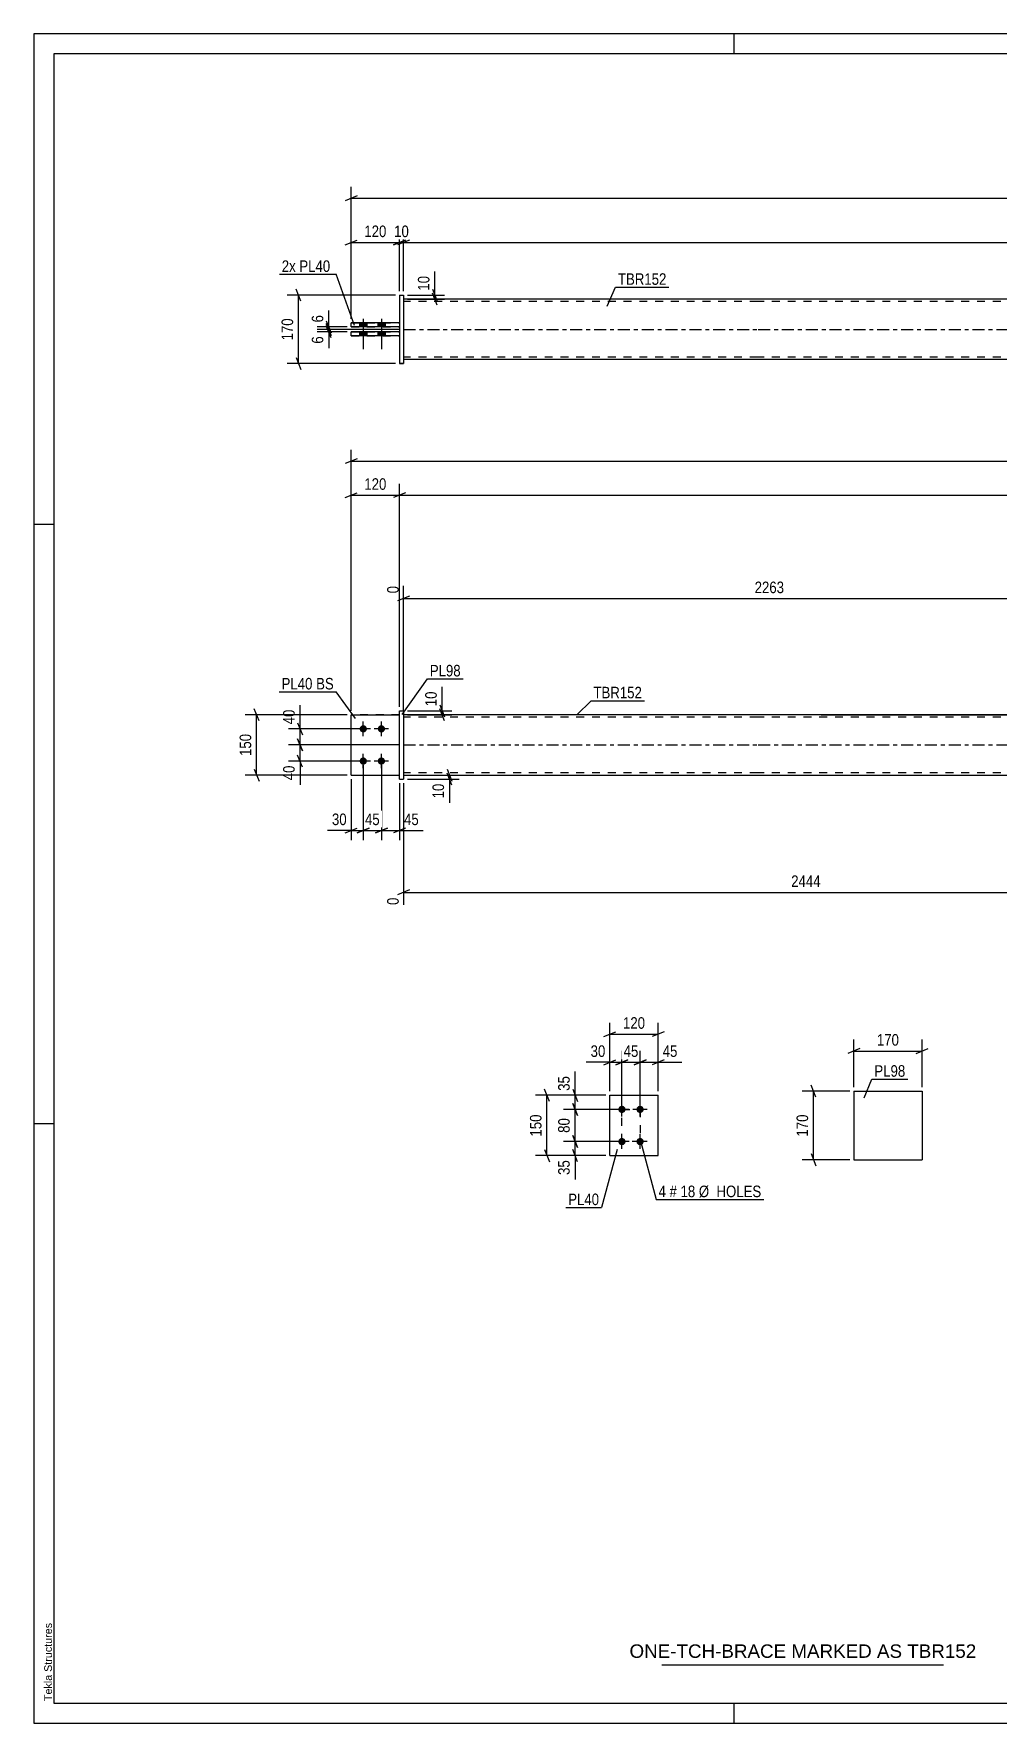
# Model space of a CAD drawing. Header units: millimetres. Extents: x 0 to 594, y 0 to 420.
# Drawn here: x 0 to 239.6, y 0 to 420 of the extents above; entities that cross this region are included whole.
import ezdxf

# ---------------------------------------------------------------- set-up
doc = ezdxf.new("R2010")
doc.units = ezdxf.units.MM
doc.linetypes.add('DXK_LINE_DOT2', pattern=[3.9198, 1.9599, -1.9599])
doc.linetypes.add('DXK_LINE_DOT3', pattern=[5.9187, 2.979, -0.9799, 0.9799, -0.9799])
doc.styles.add('Arial', font='ARIAL.TTF', dxfattribs={"height": 0.2})
doc.styles.add('Arial Narrow', font='ARIALN.TTF', dxfattribs={"height": 0.2})

# ---------------------------------------------------------------- blocks, each defined once
blk = doc.blocks.new('Unknown-580575135-1131')
at = {"color": 5, "linetype": 'Continuous'}
for p, q in [((594, 420), (0, 420)), ((0, 420), (0, 0)), ((174, 415), (174, 420)), ((589, 415), (5, 415)), ((5, 415), (5, 5)), ((5, 298), (0, 298)), ((5, 149), (0, 149)), ((5, 5), (589, 5)), ((174, 0), (174, 5)), ((0, 0), (594, 0))]:
    blk.add_line(p, q, dxfattribs=at)
at = {"color": 174, "linetype": 'Continuous', "style": 'Arial'}
blk.add_text('Tekla Structures', height=1.9102, rotation=90, dxfattribs=at).set_placement((4.5, 5.5))
blk = doc.blocks.new('Bolt-580575135-2195 - 2156')
at = {"linetype": 'Continuous'}
for points in [[(146.11, 151.7), (145.93, 151.72), (145.75, 151.77), (145.58, 151.87), (145.44, 151.99), (145.33, 152.15), (145.26, 152.32), (145.22, 152.5), (145.22, 152.69), (145.26, 152.87), (145.33, 153.05), (145.44, 153.2), (145.58, 153.32), (145.75, 153.42), (145.93, 153.48), (146.11, 153.5), (146.3, 153.48), (146.48, 153.42), (146.64, 153.32), (146.78, 153.2), (146.89, 153.05), (146.97, 152.87), (147.01, 152.69), (147.01, 152.5), (146.97, 152.32), (146.89, 152.15), (146.78, 151.99), (146.64, 151.87), (146.48, 151.77), (146.3, 151.72)], [(150.61, 151.7), (150.43, 151.72), (150.25, 151.77), (150.08, 151.87), (149.94, 151.99), (149.83, 152.15), (149.76, 152.32), (149.72, 152.5), (149.72, 152.69), (149.76, 152.87), (149.83, 153.05), (149.94, 153.2), (150.08, 153.32), (150.25, 153.42), (150.43, 153.48), (150.61, 153.5), (150.8, 153.48), (150.98, 153.42), (151.14, 153.32), (151.28, 153.2), (151.39, 153.05), (151.47, 152.87), (151.51, 152.69), (151.51, 152.5), (151.47, 152.32), (151.39, 152.15), (151.28, 151.99), (151.14, 151.87), (150.98, 151.77), (150.8, 151.72)], [(146.11, 143.7), (145.93, 143.72), (145.75, 143.77), (145.58, 143.87), (145.44, 143.99), (145.33, 144.15), (145.26, 144.32), (145.22, 144.5), (145.22, 144.69), (145.26, 144.87), (145.33, 145.05), (145.44, 145.2), (145.58, 145.32), (145.75, 145.42), (145.93, 145.48), (146.11, 145.5), (146.3, 145.48), (146.48, 145.42), (146.64, 145.32), (146.78, 145.2), (146.89, 145.05), (146.97, 144.87), (147.01, 144.69), (147.01, 144.5), (146.97, 144.32), (146.89, 144.15), (146.78, 143.99), (146.64, 143.87), (146.48, 143.77), (146.3, 143.72)], [(150.61, 143.7), (150.43, 143.72), (150.25, 143.77), (150.08, 143.87), (149.94, 143.99), (149.83, 144.15), (149.76, 144.32), (149.72, 144.5), (149.72, 144.69), (149.76, 144.87), (149.83, 145.05), (149.94, 145.2), (150.08, 145.32), (150.25, 145.42), (150.43, 145.48), (150.61, 145.5), (150.8, 145.48), (150.98, 145.42), (151.14, 145.32), (151.28, 145.2), (151.39, 145.05), (151.47, 144.87), (151.51, 144.69), (151.51, 144.5), (151.47, 144.32), (151.39, 144.15), (151.28, 143.99), (151.14, 143.87), (150.98, 143.77), (150.8, 143.72)]]:
    blk.add_hatch(color=1, dxfattribs=at).paths.add_polyline_path(points)
at = {"color": 1, "linetype": 'Continuous'}
for p, q in [((147.91, 152.6), (144.31, 152.6)), ((146.11, 150.8), (146.11, 154.4)), ((152.41, 152.6), (148.81, 152.6)), ((150.61, 150.8), (150.61, 154.4)), ((147.91, 144.6), (144.31, 144.6)), ((146.11, 142.8), (146.11, 146.4)), ((152.41, 144.6), (148.81, 144.6)), ((150.61, 142.8), (150.61, 146.4))]:
    blk.add_line(p, q, dxfattribs=at)
blk = doc.blocks.new('Part-580575135-2162 - 2156')
at = {"color": 2, "linetype": 'Continuous'}
for p, q in [((143.11, 141.1), (143.11, 156.1)), ((143.11, 156.1), (155.11, 156.1)), ((155.11, 141.1), (155.11, 156.1)), ((143.11, 141.1), (143.11, 141.1)), ((143.11, 141.1), (155.11, 141.1)), ((155.11, 141.1), (155.11, 141.1))]:
    blk.add_line(p, q, dxfattribs=at)
at = {"color": 7, "linetype": 'DXK_LINE_DOT2'}
for p, q in [((143.11, 156.1), (155.11, 156.1)), ((143.11, 141.1), (143.11, 141.1)), ((143.11, 141.1), (155.11, 141.1)), ((155.11, 141.1), (155.11, 141.1))]:
    blk.add_line(p, q, dxfattribs=at)
blk = doc.blocks.new('Bolt-580575135-1683 - 1678')
at = {"linetype": 'Continuous'}
for points in [[(81.85, 248.1), (82.04, 248.08), (82.22, 248.02), (82.38, 247.93), (82.52, 247.8), (82.63, 247.65), (82.71, 247.48), (82.75, 247.29), (82.75, 247.11), (82.71, 246.92), (82.63, 246.75), (82.52, 246.6), (82.38, 246.47), (82.22, 246.38), (82.04, 246.32), (81.85, 246.3), (81.67, 246.32), (81.49, 246.38), (81.32, 246.47), (81.18, 246.6), (81.07, 246.75), (81, 246.92), (80.96, 247.11), (80.96, 247.29), (81, 247.48), (81.07, 247.65), (81.18, 247.8), (81.32, 247.93), (81.49, 248.02), (81.67, 248.08)], [(86.35, 248.1), (86.54, 248.08), (86.72, 248.02), (86.88, 247.93), (87.02, 247.8), (87.13, 247.65), (87.21, 247.48), (87.25, 247.29), (87.25, 247.11), (87.21, 246.92), (87.13, 246.75), (87.02, 246.6), (86.88, 246.47), (86.72, 246.38), (86.54, 246.32), (86.35, 246.3), (86.17, 246.32), (85.99, 246.38), (85.82, 246.47), (85.68, 246.6), (85.57, 246.75), (85.5, 246.92), (85.46, 247.11), (85.46, 247.29), (85.5, 247.48), (85.57, 247.65), (85.68, 247.8), (85.82, 247.93), (85.99, 248.02), (86.17, 248.08)], [(81.85, 240.1), (82.04, 240.08), (82.22, 240.02), (82.38, 239.93), (82.52, 239.8), (82.63, 239.65), (82.71, 239.48), (82.75, 239.29), (82.75, 239.11), (82.71, 238.92), (82.63, 238.75), (82.52, 238.6), (82.38, 238.47), (82.22, 238.38), (82.04, 238.32), (81.85, 238.3), (81.67, 238.32), (81.49, 238.38), (81.32, 238.47), (81.18, 238.6), (81.07, 238.75), (81, 238.92), (80.96, 239.11), (80.96, 239.29), (81, 239.48), (81.07, 239.65), (81.18, 239.8), (81.32, 239.93), (81.49, 240.02), (81.67, 240.08)], [(86.35, 240.1), (86.54, 240.08), (86.72, 240.02), (86.88, 239.93), (87.02, 239.8), (87.13, 239.65), (87.21, 239.48), (87.25, 239.29), (87.25, 239.11), (87.21, 238.92), (87.13, 238.75), (87.02, 238.6), (86.88, 238.47), (86.72, 238.38), (86.54, 238.32), (86.35, 238.3), (86.17, 238.32), (85.99, 238.38), (85.82, 238.47), (85.68, 238.6), (85.57, 238.75), (85.5, 238.92), (85.46, 239.11), (85.46, 239.29), (85.5, 239.48), (85.57, 239.65), (85.68, 239.8), (85.82, 239.93), (85.99, 240.02), (86.17, 240.08)]]:
    blk.add_hatch(color=1, dxfattribs=at).paths.add_polyline_path(points)
at = {"color": 1, "linetype": 'Continuous'}
for p, q in [((81.85, 245.4), (81.85, 249)), ((86.35, 245.4), (86.35, 249)), ((83.65, 247.2), (80.05, 247.2)), ((88.15, 247.2), (84.55, 247.2)), ((81.85, 237.4), (81.85, 241)), ((86.35, 237.4), (86.35, 241)), ((83.65, 239.2), (80.05, 239.2)), ((88.15, 239.2), (84.55, 239.2))]:
    blk.add_line(p, q, dxfattribs=at)
blk = doc.blocks.new('Part-580575135-1694 - 1678')
at = {"color": 2, "linetype": 'Continuous'}
for p, q in [((90.85, 251.7), (91.85, 251.7)), ((90.85, 234.7), (90.85, 251.7)), ((91.85, 251.7), (91.85, 251.7)), ((91.85, 251.7), (91.85, 234.7)), ((90.85, 234.7), (91.85, 234.7))]:
    blk.add_line(p, q, dxfattribs=at)
at = {"color": 7, "linetype": 'DXK_LINE_DOT2'}
for p, q in [((90.85, 251.7), (91.85, 251.7)), ((90.85, 234.7), (91.85, 234.7))]:
    blk.add_line(p, q, dxfattribs=at)
blk = doc.blocks.new('Part-580575135-1699 - 1678')
at = {"color": 7, "linetype": 'DXK_LINE_DOT2'}
for p, q in [((78.85, 235.7), (78.85, 250.7)), ((78.85, 250.7), (90.85, 250.7)), ((90.85, 250.7), (78.85, 250.7)), ((90.85, 235.7), (90.85, 250.7)), ((78.85, 235.7), (78.85, 235.7)), ((78.85, 235.7), (90.85, 235.7)), ((78.85, 235.7), (90.85, 235.7)), ((90.85, 235.7), (90.85, 235.7))]:
    blk.add_line(p, q, dxfattribs=at)
blk = doc.blocks.new('Part-580575135-1704 - 1678')
at = {"color": 2, "linetype": 'Continuous'}
for p, q in [((78.85, 235.7), (78.85, 250.7)), ((78.85, 250.7), (90.85, 250.7)), ((78.85, 235.7), (78.85, 235.7)), ((78.85, 235.7), (90.85, 235.7))]:
    blk.add_line(p, q, dxfattribs=at)
at = {"color": 7, "linetype": 'DXK_LINE_DOT2'}
for p, q in [((90.85, 250.7), (78.85, 250.7)), ((90.85, 235.7), (90.85, 250.7)), ((78.85, 235.7), (90.85, 235.7)), ((90.85, 235.7), (90.85, 235.7))]:
    blk.add_line(p, q, dxfattribs=at)
blk = doc.blocks.new('Part-580575135-1720 - 1678')
at = {"linetype": 'Continuous'}
blk.add_hatch(color=2, dxfattribs=at).paths.add_polyline_path([(470.79, 235.7), (469.99, 237.1), (471.59, 237.1)])
at = {"color": 2, "linetype": 'Continuous'}
for p, q in [((179.85, 250.7), (91.85, 250.7)), ((412.69, 250.7), (179.95, 250.7)), ((500.79, 250.7), (412.79, 250.7)), ((91.85, 235.7), (179.85, 235.7)), ((179.95, 235.7), (412.69, 235.7)), ((412.79, 235.7), (500.79, 235.7)), ((470.79, 235.7), (469.99, 237.1)), ((469.99, 237.1), (471.59, 237.1)), ((471.59, 237.1), (470.79, 235.7))]:
    blk.add_line(p, q, dxfattribs=at)
at = {"color": 7, "linetype": 'DXK_LINE_DOT2'}
for p, q in [((91.85, 250.7), (91.85, 235.7)), ((179.85, 250.1), (91.85, 250.1)), ((412.69, 250.1), (179.95, 250.1)), ((276.86, 250.7), (276.86, 250.1)), ((301.55, 250.7), (301.55, 250.1)), ((500.79, 250.1), (412.79, 250.1)), ((500.79, 235.7), (500.79, 250.7)), ((179.85, 236.3), (91.85, 236.3)), ((412.69, 236.3), (179.95, 236.3)), ((291.09, 235.7), (291.09, 236.3)), ((315.78, 235.7), (315.78, 236.3)), ((500.79, 236.3), (412.79, 236.3))]:
    blk.add_line(p, q, dxfattribs=at)
at = {"color": 7, "linetype": 'DXK_LINE_DOT3'}
for p, q in [((91.85, 243.2), (179.85, 243.2)), ((179.95, 243.2), (412.69, 243.2)), ((412.79, 243.2), (500.79, 243.2))]:
    blk.add_line(p, q, dxfattribs=at)
at = {"color": 2, "linetype": 'Continuous'}
blk.add_circle((470.79, 236.6), 1, dxfattribs=at)
blk = doc.blocks.new('Bolt-580575135-1471 - 1368')
at = {"linetype": 'Continuous'}
for points in [[(80.95, 347.11), (82.75, 347.11), (82.75, 348.11), (80.95, 348.11)], [(80.95, 347.11), (82.75, 347.11), (82.75, 348.11), (80.95, 348.11)], [(80.95, 344.91), (82.75, 344.91), (82.75, 345.91), (80.95, 345.91)], [(80.95, 344.91), (82.75, 344.91), (82.75, 345.91), (80.95, 345.91)], [(85.45, 347.11), (87.25, 347.11), (87.25, 348.11), (85.45, 348.11)], [(85.45, 347.11), (87.25, 347.11), (87.25, 348.11), (85.45, 348.11)], [(85.45, 344.91), (87.25, 344.91), (87.25, 345.91), (85.45, 345.91)], [(85.45, 344.91), (87.25, 344.91), (87.25, 345.91), (85.45, 345.91)]]:
    blk.add_hatch(color=1, dxfattribs=at).paths.add_polyline_path(points)
at = {"color": 1, "linetype": 'Continuous'}
for p, q in [((81.85, 349.11), (81.85, 341.61)), ((81.85, 349.11), (81.85, 341.61)), ((86.35, 349.11), (86.35, 341.61)), ((86.35, 349.11), (86.35, 341.61)), ((80.95, 348.11), (80.95, 347.11)), ((80.95, 348.11), (80.95, 347.11)), ((80.95, 345.91), (80.95, 344.91)), ((80.95, 345.91), (80.95, 344.91)), ((82.75, 348.11), (82.75, 347.11)), ((82.75, 348.11), (82.75, 347.11)), ((82.75, 345.91), (82.75, 344.91)), ((82.75, 345.91), (82.75, 344.91)), ((85.45, 348.11), (85.45, 347.11)), ((85.45, 348.11), (85.45, 347.11)), ((85.45, 345.91), (85.45, 344.91)), ((85.45, 345.91), (85.45, 344.91)), ((87.25, 348.11), (87.25, 347.11)), ((87.25, 348.11), (87.25, 347.11)), ((87.25, 345.91), (87.25, 344.91)), ((87.25, 345.91), (87.25, 344.91))]:
    blk.add_line(p, q, dxfattribs=at)
blk = doc.blocks.new('Part-580575135-1416 - 1368')
at = {"linetype": 'Continuous'}
blk.add_hatch(color=2, dxfattribs=at).paths.add_polyline_path([(470.79, 346.51), (469.99, 347.91), (471.59, 347.91)])
at = {"color": 2, "linetype": 'Continuous'}
for p, q in [((179.85, 354.01), (91.85, 354.01)), ((412.69, 354.01), (179.95, 354.01)), ((500.79, 354.01), (412.79, 354.01)), ((276.86, 347.21), (301.55, 347.21)), ((276.86, 347.11), (276.86, 347.21)), ((276.86, 345.91), (276.86, 345.81)), ((276.86, 345.81), (276.86, 345.81)), ((301.55, 345.81), (276.86, 345.81)), ((291.09, 347.21), (291.09, 347.11)), ((291.09, 345.81), (291.09, 345.91)), ((301.55, 347.21), (301.55, 345.81)), ((470.79, 346.51), (469.99, 347.91)), ((469.99, 347.91), (471.59, 347.91)), ((471.59, 347.91), (470.79, 346.51)), ((179.85, 339.01), (91.85, 339.01)), ((412.69, 339.01), (179.95, 339.01)), ((500.79, 339.01), (412.79, 339.01))]:
    blk.add_line(p, q, dxfattribs=at)
at = {"color": 7, "linetype": 'DXK_LINE_DOT2'}
for p, q in [((91.85, 354.01), (91.85, 339.01)), ((179.85, 353.41), (91.85, 353.41)), ((412.69, 353.41), (179.95, 353.41)), ((500.79, 353.41), (412.79, 353.41)), ((500.79, 354.01), (500.79, 339.01)), ((276.86, 347.21), (301.55, 347.21)), ((276.86, 345.81), (276.86, 347.11)), ((276.86, 345.81), (301.55, 345.81)), ((291.09, 347.21), (291.09, 347.21)), ((291.09, 347.21), (291.09, 347.21)), ((291.09, 347.21), (315.78, 347.21)), ((291.09, 347.21), (315.78, 347.21)), ((291.09, 345.81), (291.09, 347.11)), ((315.78, 345.81), (291.09, 345.81)), ((291.09, 345.81), (291.09, 345.81)), ((291.09, 345.81), (315.78, 345.81)), ((315.78, 347.21), (315.78, 345.81)), ((179.85, 339.61), (91.85, 339.61)), ((412.69, 339.61), (179.95, 339.61)), ((500.79, 339.61), (412.79, 339.61))]:
    blk.add_line(p, q, dxfattribs=at)
at = {"color": 7, "linetype": 'DXK_LINE_DOT3'}
for p, q in [((91.85, 346.51), (179.85, 346.51)), ((179.95, 346.51), (412.69, 346.51)), ((412.79, 346.51), (500.79, 346.51))]:
    blk.add_line(p, q, dxfattribs=at)
at = {"color": 2, "linetype": 'Continuous'}
blk.add_circle((470.79, 347.41), 1, dxfattribs=at)
blk = doc.blocks.new('Part-580575135-1449 - 1368')
at = {"color": 2, "linetype": 'Continuous'}
for p, q in [((78.85, 344.91), (78.85, 345.92)), ((90.85, 345.91), (78.85, 345.91)), ((78.85, 344.92), (78.85, 344.91)), ((90.85, 344.91), (78.85, 344.91))]:
    blk.add_line(p, q, dxfattribs=at)
at = {"color": 7, "linetype": 'DXK_LINE_DOT2'}
for p, q in [((78.85, 345.92), (90.85, 345.92)), ((78.85, 344.92), (90.85, 344.92)), ((90.85, 345.92), (90.85, 344.91))]:
    blk.add_line(p, q, dxfattribs=at)
blk = doc.blocks.new('Part-580575135-1454 - 1368')
at = {"color": 2, "linetype": 'Continuous'}
for p, q in [((78.85, 347.11), (78.85, 348.12)), ((90.85, 348.11), (78.85, 348.11)), ((78.85, 347.12), (78.85, 347.11)), ((90.85, 347.11), (78.85, 347.11))]:
    blk.add_line(p, q, dxfattribs=at)
at = {"color": 7, "linetype": 'DXK_LINE_DOT2'}
for p, q in [((78.85, 348.12), (78.85, 348.11)), ((78.85, 348.12), (90.85, 348.12)), ((78.85, 347.12), (90.85, 347.12)), ((90.85, 348.12), (90.85, 347.11))]:
    blk.add_line(p, q, dxfattribs=at)
blk = doc.blocks.new('Part-580575135-1455 - 1368')
at = {"color": 2, "linetype": 'Continuous'}
for p, q in [((90.85, 355.02), (90.85, 338.01)), ((90.85, 355.01), (91.85, 355.01)), ((91.85, 355.02), (91.85, 355.01)), ((91.85, 355.01), (91.85, 338.01)), ((90.85, 338.01), (90.85, 338.02)), ((91.85, 338.01), (90.85, 338.01))]:
    blk.add_line(p, q, dxfattribs=at)
at = {"color": 7, "linetype": 'DXK_LINE_DOT2'}
for p, q in [((90.85, 355.02), (91.85, 355.02)), ((91.85, 355.01), (91.85, 355.02)), ((90.85, 338.02), (91.85, 338.02))]:
    blk.add_line(p, q, dxfattribs=at)
blk = doc.blocks.new('Part-580575135-2399 - 2393')
at = {"color": 2, "linetype": 'Continuous'}
for p, q in [((203.7, 157.1), (220.7, 157.1)), ((203.7, 157.1), (203.7, 140.1)), ((220.7, 157.1), (220.7, 140.1)), ((203.7, 140.1), (220.7, 140.1))]:
    blk.add_line(p, q, dxfattribs=at)
blk = doc.blocks.new('Rectangle-580575135-2379 - 2156')
at = {"color": 1, "linetype": 'DXK_LINE_DOT2'}
blk.add_lwpolyline([(146.11, 152.6), (150.61, 152.6), (150.61, 144.6), (146.11, 144.6), (146.11, 152.6)], close=True, dxfattribs=at)
blk = doc.blocks.new('StraightDimension-580575135-2295 - 2156')
at = {"color": 7, "linetype": 'Continuous'}
for p, q in [((142.11, 156.1), (131.63, 156.1)), ((133.88, 157.6), (135.08, 154.6)), ((134.48, 152.6), (134.48, 156.1)), ((145.11, 152.6), (131.63, 152.6)), ((135.08, 151.1), (133.88, 154.1))]:
    blk.add_line(p, q, dxfattribs=at)
at = {"color": 0}
blk.add_wipeout([(133.73, 161.48), (129.53, 161.48), (129.53, 156.62), (133.73, 156.62)], dxfattribs=at)
at = {"color": 7, "linetype": 'Continuous'}
blk.add_line((134.48, 156.1), (134.48, 162), dxfattribs=at)
blk.add_line((134.48, 156.1), (134.48, 162), dxfattribs=at)
at = {"color": 3, "style": 'Arial Narrow'}
blk.add_text('35', height=2.863, rotation=90.0002, dxfattribs=at).set_placement((133.13, 157.22))
blk = doc.blocks.new('StraightDimension-580575135-2272 - 2156')
at = {"color": 7, "linetype": 'Continuous'}
for p, q in [((145.11, 144.6), (131.63, 144.6)), ((133.88, 146.1), (135.08, 143.1)), ((134.48, 141.1), (134.48, 144.6)), ((142.11, 141.1), (131.63, 141.1)), ((135.08, 139.6), (133.88, 142.6))]:
    blk.add_line(p, q, dxfattribs=at)
at = {"color": 0}
blk.add_wipeout([(133.73, 140.57), (129.53, 140.57), (129.53, 135.71), (133.73, 135.71)], dxfattribs=at)
at = {"color": 7, "linetype": 'Continuous'}
blk.add_line((134.48, 141.1), (134.48, 135.19), dxfattribs=at)
blk.add_line((134.48, 141.1), (134.48, 135.19), dxfattribs=at)
at = {"color": 3, "style": 'Arial Narrow'}
blk.add_text('35', height=2.863, rotation=90.0002, dxfattribs=at).set_placement((133.13, 136.31))
blk = doc.blocks.new('StraightDimension-580575135-2285 - 2156')
at = {"color": 7, "linetype": 'Continuous'}
for p, q in [((145.11, 152.6), (131.63, 152.6)), ((133.88, 154.1), (135.08, 151.1)), ((134.48, 144.6), (134.48, 152.6)), ((145.11, 144.6), (131.63, 144.6)), ((135.08, 143.1), (133.88, 146.1))]:
    blk.add_line(p, q, dxfattribs=at)
at = {"color": 0}
blk.add_wipeout([(133.73, 151.02), (129.53, 151.02), (129.53, 146.17), (133.73, 146.17)], dxfattribs=at)
at = {"color": 3, "style": 'Arial Narrow'}
blk.add_text('80', height=2.863, rotation=90.0002, dxfattribs=at).set_placement((133.13, 146.77))
blk = doc.blocks.new('StraightDimension-580575135-2309 - 2156')
at = {"color": 7, "linetype": 'Continuous'}
for p, q in [((142.11, 156.1), (124.63, 156.1)), ((128.08, 154.6), (126.88, 157.6)), ((127.48, 141.1), (127.48, 156.1)), ((142.11, 141.1), (124.63, 141.1)), ((126.88, 142.6), (128.08, 139.6))]:
    blk.add_line(p, q, dxfattribs=at)
at = {"color": 0}
blk.add_wipeout([(126.73, 151.94), (122.53, 151.94), (122.53, 145.25), (126.73, 145.25)], dxfattribs=at)
at = {"color": 3, "style": 'Arial Narrow'}
blk.add_text('150', height=2.863, rotation=90.0002, dxfattribs=at).set_placement((126.13, 145.85))
blk = doc.blocks.new('StraightDimension-580575135-2326 - 2156')
at = {"color": 7, "linetype": 'Continuous'}
for p, q in [((141.61, 163.7), (144.61, 164.9)), ((143.11, 157.1), (143.11, 167.15)), ((143.11, 164.3), (146.11, 164.3)), ((147.61, 164.9), (144.61, 163.7)), ((146.11, 153.6), (146.11, 167.15))]:
    blk.add_line(p, q, dxfattribs=at)
at = {"color": 0}
blk.add_wipeout([(142.59, 165.05), (142.59, 169.25), (137.73, 169.25), (137.73, 165.05)], dxfattribs=at)
at = {"color": 7, "linetype": 'Continuous'}
blk.add_line((143.11, 164.3), (137.21, 164.3), dxfattribs=at)
blk.add_line((143.11, 164.3), (137.21, 164.3), dxfattribs=at)
at = {"color": 3, "style": 'Arial Narrow'}
blk.add_text('30', height=2.863, dxfattribs=at).set_placement((138.33, 165.65))
blk = doc.blocks.new('StraightDimension-580575135-2339 - 2156')
at = {"color": 7, "linetype": 'Continuous'}
for p, q in [((144.61, 163.7), (147.61, 164.9)), ((146.11, 153.6), (146.11, 167.15)), ((146.11, 164.3), (150.61, 164.3)), ((152.11, 164.9), (149.11, 163.7)), ((150.61, 153.6), (150.61, 167.15))]:
    blk.add_line(p, q, dxfattribs=at)
at = {"color": 0}
blk.add_wipeout([(150.79, 165.05), (150.79, 169.25), (145.93, 169.25), (145.93, 165.05)], dxfattribs=at)
at = {"color": 3, "style": 'Arial Narrow'}
blk.add_text('45', height=2.863, dxfattribs=at).set_placement((146.53, 165.65))
blk = doc.blocks.new('StraightDimension-580575135-2349 - 2156')
at = {"color": 7, "linetype": 'Continuous'}
for p, q in [((149.11, 163.7), (152.11, 164.9)), ((150.61, 153.6), (150.61, 167.15)), ((150.61, 164.3), (155.11, 164.3)), ((156.61, 164.9), (153.61, 163.7)), ((155.11, 157.1), (155.11, 167.15))]:
    blk.add_line(p, q, dxfattribs=at)
at = {"color": 0}
blk.add_wipeout([(160.49, 165.05), (160.49, 169.25), (155.64, 169.25), (155.64, 165.05)], dxfattribs=at)
at = {"color": 7, "linetype": 'Continuous'}
blk.add_line((155.11, 164.3), (161.02, 164.3), dxfattribs=at)
blk.add_line((155.11, 164.3), (161.02, 164.3), dxfattribs=at)
at = {"color": 3, "style": 'Arial Narrow'}
blk.add_text('45', height=2.863, dxfattribs=at).set_placement((156.24, 165.65))
blk = doc.blocks.new('StraightDimension-580575135-2363 - 2156')
at = {"color": 7, "linetype": 'Continuous'}
for p, q in [((143.11, 157.1), (143.11, 174.15)), ((155.11, 157.1), (155.11, 174.15)), ((141.61, 170.7), (144.61, 171.9)), ((143.11, 171.3), (155.11, 171.3)), ((156.61, 171.9), (153.61, 170.7))]:
    blk.add_line(p, q, dxfattribs=at)
at = {"color": 0}
blk.add_wipeout([(152.45, 172.05), (152.45, 176.25), (145.77, 176.25), (145.77, 172.05)], dxfattribs=at)
at = {"color": 3, "style": 'Arial Narrow'}
blk.add_text('120', height=2.863, dxfattribs=at).set_placement((146.37, 172.65))
blk = doc.blocks.new('StraightDimension-580575135-1909 - 1678')
at = {"color": 7, "linetype": 'Continuous'}
for p, q in [((65.55, 248.7), (66.75, 245.7)), ((80.85, 247.2), (63.3, 247.2)), ((66.75, 241.7), (65.55, 244.7)), ((66.15, 243.2), (66.15, 247.2)), ((90.85, 243.2), (63.3, 243.2))]:
    blk.add_line(p, q, dxfattribs=at)
at = {"color": 0}
blk.add_wipeout([(65.4, 252.58), (61.2, 252.58), (61.2, 247.73), (65.4, 247.73)], dxfattribs=at)
at = {"color": 7, "linetype": 'Continuous'}
blk.add_line((66.15, 247.2), (66.15, 253.11), dxfattribs=at)
blk.add_line((66.15, 247.2), (66.15, 253.11), dxfattribs=at)
at = {"color": 3, "style": 'Arial Narrow'}
blk.add_text('40', height=2.863, rotation=90.0002, dxfattribs=at).set_placement((64.8, 248.33))
blk = doc.blocks.new('StraightDimension-580575135-1736 - 1678')
at = {"color": 7, "linetype": 'Continuous'}
for p, q in [((78.85, 251.7), (78.85, 316.6)), ((513.79, 251.7), (513.79, 316.6)), ((80.35, 314.35), (77.35, 313.15)), ((78.85, 313.75), (513.79, 313.75)), ((512.29, 313.15), (515.29, 314.35))]:
    blk.add_line(p, q, dxfattribs=at)
at = {"color": 0}
blk.add_wipeout([(300.58, 314.5), (300.58, 318.7), (292.07, 318.7), (292.07, 314.5)], dxfattribs=at)
at = {"color": 3, "style": 'Arial Narrow'}
blk.add_text('5834', height=2.863, dxfattribs=at).set_placement((292.67, 315.1))
blk = doc.blocks.new('StraightDimension-580575135-1750 - 1678')
at = {"color": 7, "linetype": 'Continuous'}
for p, q in [((273.61, 261.5), (273.61, 292.71)), ((91.85, 251.7), (91.85, 282.72)), ((93.35, 280.19), (90.35, 278.99)), ((91.85, 279.59), (273.61, 279.59)), ((272.11, 278.99), (275.11, 280.19))]:
    blk.add_line(p, q, dxfattribs=at)
at = {"color": 0, "linetype": 'Continuous'}
for points in [[(273.01, 293.31), (268.81, 293.31), (268.81, 284.79), (273.01, 284.79)], [(91.25, 283.32), (87.05, 283.32), (87.05, 280.29), (91.25, 280.29)]]:
    blk.add_wipeout(points, dxfattribs=at)
at = {"color": 0}
blk.add_wipeout([(186.99, 280.34), (186.99, 284.54), (178.48, 284.54), (178.48, 280.34)], dxfattribs=at)
at = {"color": 3, "linetype": 'Continuous', "style": 'Arial Narrow'}
for s, height, p in [('2263', 2.863, (272.41, 285.39)), ('0', 2.86, (90.65, 280.89))]:
    blk.add_text(s, height=height, rotation=90.0002, dxfattribs=at).set_placement(p)
at = {"color": 3, "style": 'Arial Narrow'}
blk.add_text('2263', height=2.863, dxfattribs=at).set_placement((179.08, 280.94))
blk = doc.blocks.new('StraightDimension-580575135-2047 - 1678')
at = {"color": 7, "linetype": 'Continuous'}
for p, q in [((90.85, 252.7), (90.85, 308.13)), ((500.79, 252.7), (500.79, 308.13)), ((92.35, 305.88), (89.35, 304.68)), ((90.85, 305.28), (500.79, 305.28)), ((499.29, 304.68), (502.29, 305.88))]:
    blk.add_line(p, q, dxfattribs=at)
at = {"color": 0}
blk.add_wipeout([(300.08, 306.03), (300.08, 310.23), (291.57, 310.23), (291.57, 306.03)], dxfattribs=at)
at = {"color": 3, "style": 'Arial Narrow'}
blk.add_text('5584', height=2.863, dxfattribs=at).set_placement((292.17, 306.63))
blk = doc.blocks.new('StraightDimension-580575135-1813 - 1678')
at = {"color": 7, "linetype": 'Continuous'}
for p, q in [((86.35, 238.2), (86.35, 219.53)), ((90.85, 233.7), (90.85, 219.53)), ((84.85, 221.33), (87.85, 222.53)), ((86.35, 221.93), (90.85, 221.93)), ((92.35, 222.53), (89.35, 221.33))]:
    blk.add_line(p, q, dxfattribs=at)
at = {"color": 0}
blk.add_wipeout([(96.23, 222.68), (96.23, 226.88), (91.38, 226.88), (91.38, 222.68)], dxfattribs=at)
at = {"color": 7, "linetype": 'Continuous'}
blk.add_line((90.85, 221.93), (96.76, 221.93), dxfattribs=at)
blk.add_line((90.85, 221.93), (96.76, 221.93), dxfattribs=at)
at = {"color": 3, "style": 'Arial Narrow'}
blk.add_text('45', height=2.863, dxfattribs=at).set_placement((91.98, 223.28))
blk = doc.blocks.new('StraightDimension-580575135-1820 - 1678')
at = {"color": 7, "linetype": 'Continuous'}
for p, q in [((81.85, 238.2), (81.85, 219.53)), ((86.35, 238.2), (86.35, 219.53)), ((80.35, 221.33), (83.35, 222.53)), ((81.85, 221.93), (86.35, 221.93)), ((87.85, 222.53), (84.85, 221.33))]:
    blk.add_line(p, q, dxfattribs=at)
at = {"color": 0}
blk.add_wipeout([(86.53, 222.68), (86.53, 226.88), (81.67, 226.88), (81.67, 222.68)], dxfattribs=at)
at = {"color": 3, "style": 'Arial Narrow'}
blk.add_text('45', height=2.863, dxfattribs=at).set_placement((82.27, 223.28))
blk = doc.blocks.new('StraightDimension-580575135-1891 - 1678')
at = {"color": 7, "linetype": 'Continuous'}
for p, q in [((92.85, 235.7), (105.66, 235.7)), ((102.66, 237.2), (103.86, 234.2)), ((103.86, 233.2), (102.66, 236.2)), ((103.26, 234.7), (103.26, 235.7)), ((92.85, 234.7), (105.66, 234.7))]:
    blk.add_line(p, q, dxfattribs=at)
at = {"color": 0}
blk.add_wipeout([(102.51, 234.18), (98.31, 234.18), (98.31, 229.32), (102.51, 229.32)], dxfattribs=at)
at = {"color": 7, "linetype": 'Continuous'}
blk.add_line((103.26, 234.7), (103.26, 228.79), dxfattribs=at)
blk.add_line((103.26, 234.7), (103.26, 228.79), dxfattribs=at)
at = {"color": 3, "style": 'Arial Narrow'}
blk.add_text('10', height=2.863, rotation=90.0002, dxfattribs=at).set_placement((101.91, 229.92))
blk = doc.blocks.new('StraightDimension-580575135-1827 - 1678')
at = {"color": 7, "linetype": 'Continuous'}
for p, q in [((81.85, 238.2), (81.85, 219.53)), ((78.85, 234.7), (78.85, 219.53)), ((77.35, 221.33), (80.35, 222.53)), ((78.85, 221.93), (81.85, 221.93)), ((83.35, 222.53), (80.35, 221.33))]:
    blk.add_line(p, q, dxfattribs=at)
at = {"color": 0}
blk.add_wipeout([(78.33, 222.68), (78.33, 226.88), (73.47, 226.88), (73.47, 222.68)], dxfattribs=at)
at = {"color": 7, "linetype": 'Continuous'}
blk.add_line((78.85, 221.93), (72.95, 221.93), dxfattribs=at)
blk.add_line((78.85, 221.93), (72.95, 221.93), dxfattribs=at)
at = {"color": 3, "style": 'Arial Narrow'}
blk.add_text('30', height=2.863, dxfattribs=at).set_placement((74.07, 223.28))
blk = doc.blocks.new('StraightDimension-580575135-1838 - 1678')
at = {"color": 7, "linetype": 'Continuous'}
for p, q in [((91.85, 233.7), (91.85, 203.42)), ((291.78, 234.7), (291.78, 197.94)), ((93.35, 207.15), (90.35, 205.95)), ((91.85, 206.55), (291.78, 206.55)), ((290.28, 205.95), (293.28, 207.15))]:
    blk.add_line(p, q, dxfattribs=at)
at = {"color": 0}
blk.add_wipeout([(196.07, 207.3), (196.07, 211.5), (187.56, 211.5), (187.56, 207.3)], dxfattribs=at)
at = {"color": 0, "linetype": 'Continuous'}
for points in [[(91.25, 205.85), (87.05, 205.85), (87.05, 202.82), (91.25, 202.82)], [(291.18, 205.85), (286.98, 205.85), (286.98, 197.34), (291.18, 197.34)]]:
    blk.add_wipeout(points, dxfattribs=at)
at = {"color": 3, "style": 'Arial Narrow'}
blk.add_text('2444', height=2.863, dxfattribs=at).set_placement((188.16, 207.9))
at = {"color": 3, "linetype": 'Continuous', "style": 'Arial Narrow'}
for s, height, p in [('0', 2.86, (90.65, 203.42)), ('2444', 2.863, (290.58, 197.94))]:
    blk.add_text(s, height=height, rotation=90.0002, dxfattribs=at).set_placement(p)
blk = doc.blocks.new('StraightDimension-580575135-1900 - 1678')
at = {"color": 7, "linetype": 'Continuous'}
for p, q in [((100.85, 253.2), (102.05, 250.2)), ((102.05, 249.2), (100.85, 252.2)), ((92.85, 251.7), (103.85, 251.7)), ((92.85, 250.7), (103.85, 250.7)), ((101.45, 250.7), (101.45, 251.7))]:
    blk.add_line(p, q, dxfattribs=at)
at = {"color": 0}
blk.add_wipeout([(100.7, 257.08), (96.5, 257.08), (96.5, 252.23), (100.7, 252.23)], dxfattribs=at)
at = {"color": 7, "linetype": 'Continuous'}
blk.add_line((101.45, 251.7), (101.45, 257.61), dxfattribs=at)
blk.add_line((101.45, 251.7), (101.45, 257.61), dxfattribs=at)
at = {"color": 3, "style": 'Arial Narrow'}
blk.add_text('10', height=2.863, rotation=90.0002, dxfattribs=at).set_placement((100.1, 252.83))
blk = doc.blocks.new('StraightDimension-580575135-1922 - 1678')
at = {"color": 7, "linetype": 'Continuous'}
for p, q in [((65.55, 244.7), (66.75, 241.7)), ((90.85, 243.2), (63.3, 243.2)), ((66.75, 237.7), (65.55, 240.7)), ((66.15, 239.2), (66.15, 243.2)), ((80.85, 239.2), (63.3, 239.2))]:
    blk.add_line(p, q, dxfattribs=at)
at = {"color": 0}
blk.add_wipeout([(65.4, 238.68), (61.2, 238.68), (61.2, 233.82), (65.4, 233.82)], dxfattribs=at)
at = {"color": 7, "linetype": 'Continuous'}
blk.add_line((66.15, 239.2), (66.15, 233.29), dxfattribs=at)
blk.add_line((66.15, 239.2), (66.15, 233.29), dxfattribs=at)
at = {"color": 3, "style": 'Arial Narrow'}
blk.add_text('40', height=2.863, rotation=90.0002, dxfattribs=at).set_placement((64.8, 234.42))
blk = doc.blocks.new('StraightDimension-580575135-3458 - 1678')
at = {"color": 7, "linetype": 'Continuous'}
for p, q in [((272.61, 260.5), (258.89, 260.5)), ((261.14, 262), (262.34, 259)), ((261.74, 250.72), (261.74, 260.5)), ((262.34, 249.22), (261.14, 252.22)), ((195.57, 250.72), (264.14, 250.72))]:
    blk.add_line(p, q, dxfattribs=at)
at = {"color": 0}
blk.add_wipeout([(260.99, 258.04), (256.79, 258.04), (256.79, 253.18), (260.99, 253.18)], dxfattribs=at)
at = {"color": 3, "style": 'Arial Narrow'}
blk.add_text('98', height=2.863, rotation=90.0002, dxfattribs=at).set_placement((260.39, 253.78))
blk = doc.blocks.new('StraightDimension-580575135-1979 - 1678')
at = {"color": 7, "linetype": 'Continuous'}
for p, q in [((55.95, 249.2), (54.75, 252.2)), ((77.85, 250.7), (52.5, 250.7)), ((55.35, 235.7), (55.35, 250.7)), ((77.85, 235.7), (52.5, 235.7)), ((54.75, 237.2), (55.95, 234.2))]:
    blk.add_line(p, q, dxfattribs=at)
at = {"color": 0}
blk.add_wipeout([(54.6, 246.54), (50.4, 246.54), (50.4, 239.86), (54.6, 239.86)], dxfattribs=at)
at = {"color": 3, "style": 'Arial Narrow'}
blk.add_text('150', height=2.863, rotation=90.0002, dxfattribs=at).set_placement((54, 240.46))
blk = doc.blocks.new('StraightDimension-580575135-2052 - 1678')
at = {"color": 7, "linetype": 'Continuous'}
for p, q in [((78.85, 251.7), (78.85, 308.13)), ((90.85, 252.7), (90.85, 308.13)), ((77.35, 304.68), (80.35, 305.88)), ((78.85, 305.28), (90.85, 305.28)), ((92.35, 305.88), (89.35, 304.68))]:
    blk.add_line(p, q, dxfattribs=at)
at = {"color": 0}
blk.add_wipeout([(88.19, 306.03), (88.19, 310.23), (81.51, 310.23), (81.51, 306.03)], dxfattribs=at)
at = {"color": 3, "style": 'Arial Narrow'}
blk.add_text('120', height=2.863, dxfattribs=at).set_placement((82.11, 306.63))
blk = doc.blocks.new('StraightDimension-580575135-1476 - 1368')
at = {"color": 7, "linetype": 'Continuous'}
for p, q in [((92.85, 355.01), (102.03, 355.01)), ((92.85, 354.01), (102.03, 354.01)), ((99.03, 356.51), (100.23, 353.51)), ((100.23, 352.51), (99.03, 355.51)), ((99.63, 354.01), (99.63, 355.01))]:
    blk.add_line(p, q, dxfattribs=at)
at = {"color": 0}
blk.add_wipeout([(98.88, 360.4), (94.68, 360.4), (94.68, 355.54), (98.88, 355.54)], dxfattribs=at)
at = {"color": 7, "linetype": 'Continuous'}
blk.add_line((99.63, 355.01), (99.63, 360.92), dxfattribs=at)
blk.add_line((99.63, 355.01), (99.63, 360.92), dxfattribs=at)
at = {"color": 3, "style": 'Arial Narrow'}
blk.add_text('10', height=2.863, rotation=90.0002, dxfattribs=at).set_placement((98.28, 356.14))
blk = doc.blocks.new('StraightDimension-580575135-1530 - 1368')
at = {"color": 7, "linetype": 'Continuous'}
for p, q in [((89.85, 355.01), (62.91, 355.01)), ((66.36, 353.51), (65.16, 356.51)), ((65.76, 338.01), (65.76, 355.01)), ((89.85, 338.01), (62.91, 338.01)), ((65.16, 339.51), (66.36, 336.51))]:
    blk.add_line(p, q, dxfattribs=at)
at = {"color": 0}
blk.add_wipeout([(65.01, 349.86), (60.81, 349.86), (60.81, 343.17), (65.01, 343.17)], dxfattribs=at)
at = {"color": 3, "style": 'Arial Narrow'}
blk.add_text('170', height=2.863, rotation=90.0002, dxfattribs=at).set_placement((64.41, 343.77))
blk = doc.blocks.new('StraightDimension-580575135-1494 - 1368')
at = {"color": 7, "linetype": 'Continuous'}
for p, q in [((90.85, 346.51), (70.41, 346.51)), ((77.85, 345.92), (70.41, 345.92)), ((72.66, 348.01), (73.86, 345.01)), ((73.86, 344.42), (72.66, 347.42)), ((73.26, 345.92), (73.26, 346.51))]:
    blk.add_line(p, q, dxfattribs=at)
at = {"color": 0}
blk.add_wipeout([(72.51, 345.39), (68.31, 345.39), (68.31, 342.36), (72.51, 342.36)], dxfattribs=at)
at = {"color": 7, "linetype": 'Continuous'}
blk.add_line((73.26, 345.92), (73.26, 341.84), dxfattribs=at)
blk.add_line((73.26, 345.92), (73.26, 341.84), dxfattribs=at)
at = {"color": 3, "style": 'Arial Narrow'}
blk.add_text('6', height=2.86, rotation=90.0002, dxfattribs=at).set_placement((71.91, 342.96))
blk = doc.blocks.new('StraightDimension-580575135-1512 - 1368')
at = {"color": 7, "linetype": 'Continuous'}
for p, q in [((72.66, 348.62), (73.86, 345.62)), ((77.85, 347.12), (70.41, 347.12)), ((90.85, 346.51), (70.41, 346.51)), ((73.86, 345.01), (72.66, 348.01)), ((73.26, 346.51), (73.26, 347.12))]:
    blk.add_line(p, q, dxfattribs=at)
at = {"color": 0}
blk.add_wipeout([(72.51, 350.67), (68.31, 350.67), (68.31, 347.64), (72.51, 347.64)], dxfattribs=at)
at = {"color": 7, "linetype": 'Continuous'}
blk.add_line((73.26, 347.12), (73.26, 351.19), dxfattribs=at)
blk.add_line((73.26, 347.12), (73.26, 351.19), dxfattribs=at)
at = {"color": 3, "style": 'Arial Narrow'}
blk.add_text('6', height=2.86, rotation=90.0002, dxfattribs=at).set_placement((71.91, 348.24))
blk = doc.blocks.new('StraightDimension-580575135-1550 - 1368')
at = {"color": 7, "linetype": 'Continuous'}
for p, q in [((80.35, 379.71), (77.35, 378.51)), ((78.85, 349.12), (78.85, 381.96)), ((78.85, 379.11), (513.79, 379.11)), ((512.29, 378.51), (515.29, 379.71)), ((513.79, 349.11), (513.79, 381.96))]:
    blk.add_line(p, q, dxfattribs=at)
at = {"color": 0}
blk.add_wipeout([(300.58, 379.86), (300.58, 384.06), (292.07, 384.06), (292.07, 379.86)], dxfattribs=at)
at = {"color": 3, "style": 'Arial Narrow'}
blk.add_text('5834', height=2.863, dxfattribs=at).set_placement((292.67, 380.46))
blk = doc.blocks.new('StraightDimension-580575135-1581 - 1368')
at = {"color": 7, "linetype": 'Continuous'}
for p, q in [((91.85, 356.01), (91.85, 370.96)), ((500.79, 356.02), (500.79, 370.96)), ((93.35, 368.71), (90.35, 367.51)), ((91.85, 368.11), (500.79, 368.11)), ((499.29, 367.51), (502.29, 368.71))]:
    blk.add_line(p, q, dxfattribs=at)
at = {"color": 0}
blk.add_wipeout([(300.58, 368.86), (300.58, 373.06), (292.07, 373.06), (292.07, 368.86)], dxfattribs=at)
at = {"color": 3, "style": 'Arial Narrow'}
blk.add_text('5574', height=2.863, dxfattribs=at).set_placement((292.67, 369.46))
blk = doc.blocks.new('StraightDimension-580575135-1591 - 1368')
at = {"color": 7, "linetype": 'Continuous'}
for p, q in [((78.85, 349.12), (78.85, 370.96)), ((90.85, 356.01), (90.85, 370.96)), ((77.35, 367.51), (80.35, 368.71)), ((78.85, 368.11), (90.85, 368.11)), ((92.35, 368.71), (89.35, 367.51))]:
    blk.add_line(p, q, dxfattribs=at)
at = {"color": 0}
blk.add_wipeout([(88.19, 368.86), (88.19, 373.06), (81.51, 373.06), (81.51, 368.86)], dxfattribs=at)
at = {"color": 3, "style": 'Arial Narrow'}
blk.add_text('120', height=2.863, dxfattribs=at).set_placement((82.11, 369.46))
blk = doc.blocks.new('StraightDimension-580575135-1601 - 1368')
at = {"color": 7, "linetype": 'Continuous'}
for p, q in [((90.85, 356.01), (90.85, 370.96)), ((91.85, 356.01), (91.85, 370.96)), ((89.35, 367.51), (92.35, 368.71)), ((93.35, 368.71), (90.35, 367.51)), ((90.85, 368.11), (91.85, 368.11))]:
    blk.add_line(p, q, dxfattribs=at)
at = {"color": 0}
blk.add_wipeout([(93.78, 368.86), (93.78, 373.06), (88.92, 373.06), (88.92, 368.86)], dxfattribs=at)
at = {"color": 3, "style": 'Arial Narrow'}
blk.add_text('10', height=2.863, dxfattribs=at).set_placement((89.52, 369.46))
blk = doc.blocks.new('StraightDimension-580575135-2401 - 2393')
at = {"color": 7, "linetype": 'Continuous'}
for p, q in [((203.7, 158.1), (203.7, 169.95)), ((220.7, 158.1), (220.7, 169.95)), ((205.2, 167.7), (202.2, 166.5)), ((203.7, 167.1), (220.7, 167.1)), ((219.2, 166.5), (222.2, 167.7))]:
    blk.add_line(p, q, dxfattribs=at)
at = {"color": 0}
blk.add_wipeout([(215.54, 167.85), (215.54, 172.05), (208.85, 172.05), (208.85, 167.85)], dxfattribs=at)
at = {"color": 3, "style": 'Arial Narrow'}
blk.add_text('170', height=2.863, dxfattribs=at).set_placement((209.45, 168.45))
blk = doc.blocks.new('StraightDimension-580575135-2412 - 2393')
at = {"color": 7, "linetype": 'Continuous'}
for p, q in [((202.7, 157.1), (190.85, 157.1)), ((194.3, 155.6), (193.1, 158.6)), ((193.7, 140.1), (193.7, 157.1)), ((202.7, 140.1), (190.85, 140.1)), ((193.1, 141.6), (194.3, 138.6))]:
    blk.add_line(p, q, dxfattribs=at)
at = {"color": 0}
blk.add_wipeout([(192.95, 151.94), (188.75, 151.94), (188.75, 145.25), (192.95, 145.25)], dxfattribs=at)
at = {"color": 3, "style": 'Arial Narrow'}
blk.add_text('170', height=2.863, rotation=90.0002, dxfattribs=at).set_placement((192.35, 145.85))
blk = doc.blocks.new('Unknown-580575135-4440')
at = {"color": 7, "linetype": 'Continuous'}
blk.add_line((156, 14.5), (226, 14.5), dxfattribs=at)
at = {"color": 7, "style": 'Arial'}
blk.add_text('ONE-TCH-BRACE MARKED AS TBR152', height=3.3428, dxfattribs=at).set_placement((147.99, 16.25))
blk = doc.blocks.new('Mark-580575135-2158 - 2156')
at = {"color": 0}
blk.add_wipeout([(140.43, 128.8), (140.43, 131.8), (132.76, 131.8), (132.76, 128.8)], dxfattribs=at)
blk.add_wipeout([(140.43, 128.8), (140.43, 131.8), (132.76, 131.8), (132.76, 128.8)], dxfattribs=at)
at = {"color": 30, "linetype": 'Continuous'}
for p in [(144.95, 142.6), (132.16, 128.2)]:
    blk.add_line(p, (141.03, 128.2), dxfattribs=at)
at = {"color": 3, "style": 'Arial Narrow'}
blk.add_text('PL40', height=2.863, dxfattribs=at).set_placement((132.76, 128.8))
blk = doc.blocks.new('Mark-580575135-2191 - 2156')
at = {"color": 0}
blk.add_wipeout([(157.04, 130.78), (157.04, 133.78), (155.21, 133.78), (155.21, 130.78)], dxfattribs=at)
blk.add_wipeout([(157.04, 130.78), (157.04, 133.78), (155.21, 133.78), (155.21, 130.78)], dxfattribs=at)
at = {"color": 7, "linetype": 'Continuous'}
blk.add_line((150.73, 144.75), (154.61, 130.18), dxfattribs=at)
at = {"color": 0}
blk.add_wipeout([(159.77, 130.78), (159.77, 133.78), (157.94, 133.78), (157.94, 130.78)], dxfattribs=at)
blk.add_wipeout([(159.77, 130.78), (159.77, 133.78), (157.94, 133.78), (157.94, 130.78)], dxfattribs=at)
at = {"color": 3, "style": 'Arial Narrow'}
blk.add_text('4', height=2.86, dxfattribs=at).set_placement((155.21, 130.78))
at = {"color": 0}
blk.add_wipeout([(164.32, 130.78), (164.32, 133.78), (160.67, 133.78), (160.67, 130.78)], dxfattribs=at)
blk.add_wipeout([(164.32, 130.78), (164.32, 133.78), (160.67, 133.78), (160.67, 130.78)], dxfattribs=at)
at = {"color": 3, "style": 'Arial Narrow'}
blk.add_text('#', height=2.86, dxfattribs=at).set_placement((157.94, 130.78))
at = {"color": 0}
blk.add_wipeout([(180.75, 130.78), (180.75, 133.78), (165.22, 133.78), (165.22, 130.78)], dxfattribs=at)
blk.add_wipeout([(180.75, 130.78), (180.75, 133.78), (165.22, 133.78), (165.22, 130.78)], dxfattribs=at)
at = {"color": 7, "linetype": 'Continuous'}
blk.add_line((154.61, 130.18), (181.35, 130.18), dxfattribs=at)
at = {"color": 3, "style": 'Arial Narrow'}
for s, p in [('18', (160.67, 130.78)), ('Ø  HOLES', (165.22, 130.78))]:
    blk.add_text(s, height=2.863, dxfattribs=at).set_placement(p)
blk = doc.blocks.new('Mark-580575135-1690 - 1678')
at = {"color": 0}
blk.add_wipeout([(106.06, 260.24), (106.06, 263.24), (98.38, 263.24), (98.38, 260.24)], dxfattribs=at)
blk.add_wipeout([(106.06, 260.24), (106.06, 263.24), (98.38, 263.24), (98.38, 260.24)], dxfattribs=at)
at = {"color": 30, "linetype": 'Continuous'}
for p, q in [((91.49, 250.78), (97.78, 259.64)), ((97.78, 259.64), (106.66, 259.64))]:
    blk.add_line(p, q, dxfattribs=at)
at = {"color": 3, "style": 'Arial Narrow'}
blk.add_text('PL98', height=2.863, dxfattribs=at).set_placement((98.38, 260.24))
blk = doc.blocks.new('Mark-580575135-1716 - 1678')
at = {"color": 0}
blk.add_wipeout([(151.08, 254.79), (151.08, 257.79), (139.03, 257.79), (139.03, 254.79)], dxfattribs=at)
blk.add_wipeout([(151.08, 254.79), (151.08, 257.79), (139.03, 257.79), (139.03, 254.79)], dxfattribs=at)
at = {"color": 30, "linetype": 'Continuous'}
for p, q in [((134.89, 250.65), (138.43, 254.19)), ((138.43, 254.19), (151.68, 254.19))]:
    blk.add_line(p, q, dxfattribs=at)
at = {"color": 3, "style": 'Arial Narrow'}
blk.add_text('TBR152', height=2.863, dxfattribs=at).set_placement((139.03, 254.79))
blk = doc.blocks.new('MarkSet-580575135-2084 - 1678')
at = {"color": 0}
blk.add_wipeout([(69.23, 257), (69.23, 260), (61.55, 260), (61.55, 257)], dxfattribs=at)
blk.add_wipeout([(69.23, 257), (69.23, 260), (61.55, 260), (61.55, 257)], dxfattribs=at)
blk.add_wipeout([(74.51, 257), (74.51, 260), (70.13, 260), (70.13, 257)], dxfattribs=at)
blk.add_wipeout([(74.51, 257), (74.51, 260), (70.13, 260), (70.13, 257)], dxfattribs=at)
at = {"color": 30, "linetype": 'Continuous'}
for p in [(60.95, 256.4), (79.89, 249.76)]:
    blk.add_line(p, (75.11, 256.4), dxfattribs=at)
at = {"color": 3, "style": 'Arial Narrow'}
for s, p in [('PL40', (61.55, 257)), ('BS', (70.13, 257))]:
    blk.add_text(s, height=2.863, dxfattribs=at).set_placement(p)
blk = doc.blocks.new('Mark-580575135-1412 - 1368')
at = {"color": 0}
blk.add_wipeout([(157.18, 357.59), (157.18, 360.59), (145.12, 360.59), (145.12, 357.59)], dxfattribs=at)
blk.add_wipeout([(157.18, 357.59), (157.18, 360.59), (145.12, 360.59), (145.12, 357.59)], dxfattribs=at)
at = {"color": 30, "linetype": 'Continuous'}
for p, q in [((142.42, 352.32), (144.52, 356.99)), ((144.52, 356.99), (157.78, 356.99))]:
    blk.add_line(p, q, dxfattribs=at)
at = {"color": 3, "style": 'Arial Narrow'}
blk.add_text('TBR152', height=2.863, dxfattribs=at).set_placement((145.12, 357.59))
blk = doc.blocks.new('MarkSet-580575135-1669 - 1368')
at = {"color": 0}
blk.add_wipeout([(65.07, 360.8), (65.07, 363.8), (61.6, 363.8), (61.6, 360.8)], dxfattribs=at)
blk.add_wipeout([(65.07, 360.8), (65.07, 363.8), (61.6, 363.8), (61.6, 360.8)], dxfattribs=at)
blk.add_wipeout([(73.65, 360.8), (73.65, 363.8), (65.97, 363.8), (65.97, 360.8)], dxfattribs=at)
blk.add_wipeout([(73.65, 360.8), (73.65, 363.8), (65.97, 363.8), (65.97, 360.8)], dxfattribs=at)
at = {"color": 30, "linetype": 'Continuous'}
for p in [(61, 360.2), (79.7, 347.5)]:
    blk.add_line(p, (75.15, 360.2), dxfattribs=at)
at = {"color": 3, "style": 'Arial Narrow'}
for s, p in [('2x', (61.6, 360.8)), ('PL40', (65.97, 360.8))]:
    blk.add_text(s, height=2.863, dxfattribs=at).set_placement(p)
blk = doc.blocks.new('Mark-580575135-2395 - 2393')
at = {"color": 0}
blk.add_wipeout([(216.51, 160.72), (216.51, 163.72), (208.83, 163.72), (208.83, 160.72)], dxfattribs=at)
blk.add_wipeout([(216.51, 160.72), (216.51, 163.72), (208.83, 163.72), (208.83, 160.72)], dxfattribs=at)
at = {"color": 30, "linetype": 'Continuous'}
for p, q in [((206.27, 155.44), (208.23, 160.12)), ((208.23, 160.12), (217.11, 160.12))]:
    blk.add_line(p, q, dxfattribs=at)
at = {"color": 3, "style": 'Arial Narrow'}
blk.add_text('PL98', height=2.863, dxfattribs=at).set_placement((208.83, 160.72))

msp = doc.modelspace()

# ---------------------------------------------------------------- block references
for name in ['Unknown-580575135-1131', 'Part-580575135-1455 - 1368', 'Part-580575135-1416 - 1368', 'Bolt-580575135-1471 - 1368', 'Part-580575135-1454 - 1368', 'Part-580575135-1449 - 1368', 'Part-580575135-1699 - 1678', 'Part-580575135-1704 - 1678', 'Bolt-580575135-1683 - 1678', 'Part-580575135-1694 - 1678', 'Part-580575135-1720 - 1678', 'Part-580575135-2162 - 2156', 'Part-580575135-2399 - 2393', 'Bolt-580575135-2195 - 2156', 'Rectangle-580575135-2379 - 2156', 'Unknown-580575135-4440']:
    msp.add_blockref(name, (0, 0))

# ---------------------------------------------------------------- next in the draw order: block references
for name in ['StraightDimension-580575135-1476 - 1368', 'StraightDimension-580575135-1530 - 1368', 'StraightDimension-580575135-1909 - 1678', 'StraightDimension-580575135-1813 - 1678', 'StraightDimension-580575135-2401 - 2393', 'StraightDimension-580575135-2295 - 2156', 'StraightDimension-580575135-2272 - 2156', 'Mark-580575135-2191 - 2156']:
    msp.add_blockref(name, (0, 0))

# ---------------------------------------------------------------- next in the draw order: block references
for name in ['StraightDimension-580575135-1494 - 1368', 'StraightDimension-580575135-1736 - 1678', 'StraightDimension-580575135-1820 - 1678', 'StraightDimension-580575135-1891 - 1678', 'Mark-580575135-2395 - 2393', 'StraightDimension-580575135-2412 - 2393', 'StraightDimension-580575135-2285 - 2156']:
    msp.add_blockref(name, (0, 0))

# ---------------------------------------------------------------- next in the draw order: block references
for name in ['StraightDimension-580575135-1512 - 1368', 'StraightDimension-580575135-1750 - 1678', 'StraightDimension-580575135-1827 - 1678', 'StraightDimension-580575135-1838 - 1678', 'StraightDimension-580575135-2309 - 2156']:
    msp.add_blockref(name, (0, 0))

# ---------------------------------------------------------------- next in the draw order: block references
for name in ['StraightDimension-580575135-1550 - 1368', 'StraightDimension-580575135-2047 - 1678', 'StraightDimension-580575135-1922 - 1678', 'StraightDimension-580575135-2326 - 2156', 'Mark-580575135-2158 - 2156']:
    msp.add_blockref(name, (0, 0))

# ---------------------------------------------------------------- next in the draw order: block references
for name in ['StraightDimension-580575135-1581 - 1368', 'StraightDimension-580575135-3458 - 1678', 'StraightDimension-580575135-1900 - 1678', 'Mark-580575135-1716 - 1678', 'StraightDimension-580575135-1979 - 1678', 'StraightDimension-580575135-2339 - 2156']:
    msp.add_blockref(name, (0, 0))

# ---------------------------------------------------------------- next in the draw order: block references
for name in ['StraightDimension-580575135-1591 - 1368', 'Mark-580575135-1412 - 1368', 'StraightDimension-580575135-2052 - 1678', 'StraightDimension-580575135-2349 - 2156']:
    msp.add_blockref(name, (0, 0))

# ---------------------------------------------------------------- next in the draw order: block references
for name in ['StraightDimension-580575135-1601 - 1368', 'MarkSet-580575135-1669 - 1368', 'Mark-580575135-1690 - 1678', 'MarkSet-580575135-2084 - 1678', 'StraightDimension-580575135-2363 - 2156']:
    msp.add_blockref(name, (0, 0))

doc.saveas('drawing.dxf')
